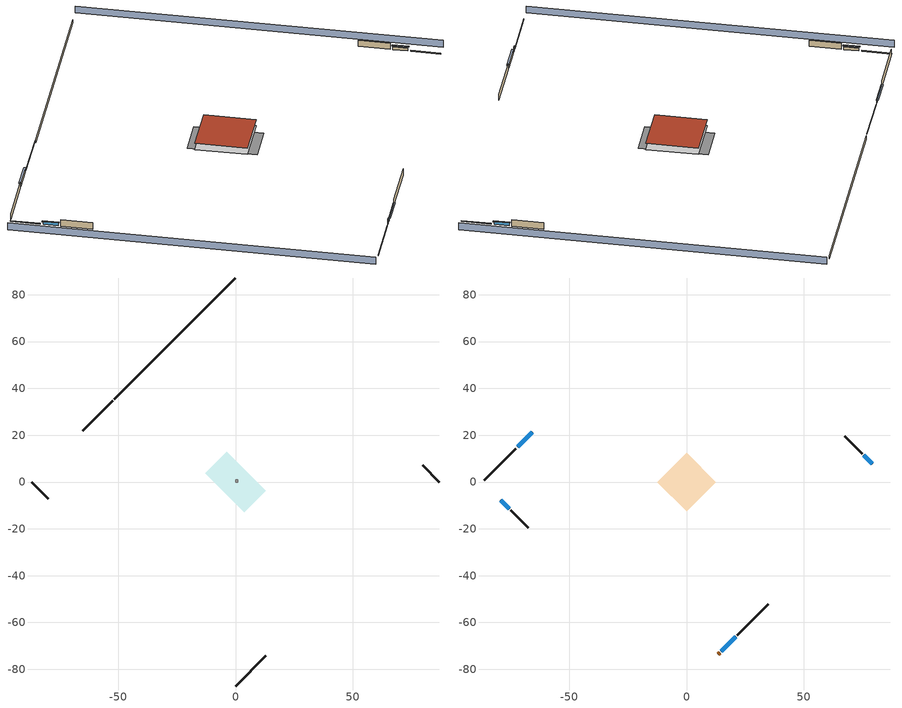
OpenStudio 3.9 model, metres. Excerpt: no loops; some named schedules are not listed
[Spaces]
crawlspace - unvented 1
 floor foundation (Slab1 construction): -12.94,3.69 -3.69,12.94 12.94,-3.69 3.69,-12.94 z-0.91
 wall outside (RimJoist1 construction): -52.4,34.74 -65.23,21.92 z0.3:0.61
 wall outside (RimJoist2 construction): 87.15,0 80.01,7.13 z0.3:0.61
 wall outside (RimJoist3 construction): 0,-87.15 12.82,-74.32 z0.3:0.61
 wall outside (RimJoist4 construction): -87.15,0 -80.01,-7.13 z0.3:0.61
 wall foundation (FoundationWall1 construction): 0,87.15 -51.75,35.4 z-0.91:0.3
central ac and furnace airloop ret air space
 floor adiabatic (AdiabaticConst): 0,0 0,1 1,1 1,0 z0
 wall adiabatic (AdiabaticConst): 0,1 0,0 1,0 1,1 0,1 z0:1
 ceiling adiabatic (AdiabaticConst): 1,0 1,1 0,1 0,0 z1
conditioned space 1
 floor to crawlspace - unvented 1 (Floor1 construction): -12.4,0 0,12.4 12.4,0 0,-12.4 z0.3
 wall outside (Wall1 construction): -72.85,14.3 -86.49,0.66 z0.3:2.74
 wall outside (Wall2 construction): 75.1,12.05 67.52,19.63 z0.3:2.74
 wall outside (Wall3 construction): 21.75,-65.4 34.85,-52.3 z0.3:2.74
 wall outside (Wall4 construction): -75.1,-12.05 -67.52,-19.63 z0.3:2.74
 wall outside (AdiabaticWallConstruction): -65.89,21.26 -72.19,14.95 / 14.78,-72.36 21.09,-66.06 z0.3:1.46; 79.36,7.79 75.76,11.39 / -79.36,-7.79 -75.76,-11.39 z0.3:1.43
 wall outside (AdiabaticWallConstruction 1): 13.48,-73.67 14.13,-73.02 z0.3:2.34
 window (WindowConstruction): -65.89,21.26 -72.19,14.95 z0.3:1.46
 window (WindowConstruction 1): 79.36,7.79 75.76,11.39 z0.3:1.43
 window (WindowConstruction 2): 14.78,-72.36 21.09,-66.06 z0.3:1.46
 window (WindowConstruction 3): -79.36,-7.79 -75.76,-11.39 z0.3:1.43
 door (Door): 13.48,-73.67 14.13,-73.02 z0.3:2.34
 roof outside (Roof1 construction): 0,12.4 -12.4,0 0,-12.4 12.4,0 z2.74
shading: -90.38,-3.23 -3.23,-90.38 / 90.38,3.23 3.23,90.38 z0:2.74; -72.41,14.74 -65.67,21.48 -66.1,21.91 -72.84,15.17 z1.77; 75.54,11.61 79.57,7.58 80,8.01 75.97,12.04 z1.74; 21.31,-65.84 14.57,-72.58 15,-73.01 21.74,-66.27 z1.77; -75.54,-11.61 -79.57,-7.58 -80,-8.01 -75.97,-12.04 z1.74
[Site]
Portland Intl Arpt_OR: Latitude {deg}=45.59; Longitude {deg}=-122.6; Time Zone {hr}=-8; Elevation {m}=33; Terrain=Suburbs; Keep Site Location Information=Yes
[Site:GroundTemperature:Shallow]
10.2558, 8.96328, 8.85977, 9.47314, 11.9355, 14.3863, 16.5111, 17.8571, 17.9714, 16.8767, 14.8061, 12.4304
[Site:WaterMainsTemperature]
Calculation Method=Schedule; Temperature Schedule=mains temperature schedule
[Building]
Building 1
[Material] Roughness=Rough
Name | Thickness {m} | Conductivity {W/m-K} | Density {kg/m3} | Specific Heat {J/kg-K} | Thermal Absorptance | Solar Absorptance | Visible Absorptance
asphalt or fiberglass shingles | 0.00635 | 0.162714 | 1121.4 | 1465.45 | 0.9 | 0.85 | 0.85
roof rigid ins | 0.103632 | 0.029427 | 32.04 | 1214.23 | 0.9 | 0.7 | 0.7
osb sheathing 0.75 in. | 0.01905 | 0.115458 | 512.64 | 1214.23 | 0.9 | 0.7 | 0.7
roof stud and cavity | 0.2032 | 0.161866 | 78.34581 | 1123.46 | 0.9 | 0.7 | 0.7
gypsum board | 0.0127 | 0.160291 | 801 | 837.4 | 0.9 | 0.6 | 0.6
wood siding | 0.0254 | 0.102417 | 544.68 | 1172.36 | 0.9 | 0.85 | 0.85
osb sheathing 0.5 in. | 0.0127 | 0.115458 | 512.64 | 1214.23 | 0.9 | 0.7 | 0.7
wall stud and cavity | 0.1397 | 0.0951301 | 139.0536 | 1170.24 | 0.9 | 0.7 | 0.7
rim joist stud and cavity | 0.0508 | 0.178688 | 50.32683 | 1063.81 | 0.9 | 0.6 | 0.6
floor stud and cavity | 0.1397 | 0.923637 | 92.3553 | 1139.71 | 0.9 | 0.7 | 0.7
floor covering | 0.0127 | 0.0433444 | 54.468 | 1339.84 | 0.9 | 0.6 | 0.6
concrete 8.0 in. | 0.2032 | 1.803125 | 2242.8 | 837.4 | 0.9 | 0.7 | 0.7
soil 0.5 in. | 0.0127 | 2.9427 | 1842.3 | 418.7 | 0.9 | 0.7 | 0.7
wood siding 1; wood siding 2 | 0.0254 | 0.102417 | 544.68 | 1172.36
wall rigid ins | 0.512978 | 0.029427 | 32.04 | 1214.23 | 0.9 | 0.7 | 0.7
wall stud and cavity 1 | 0.0889 | 0.380278 | 52.3479 | 1209.89 | 0.9 | 0.7 | 0.7
door material | 0.04445 | 0.0612267 | 512.64 | 1214.23 | 0.9 | 0.7 | 0.7
wall stud and cavity 2 | 0.0889 | 0.391764 | 83.0341 | 1211.67 | 0.9 | 0.7 | 0.7
furniture material conditioned space 1 | 0.1524 | 0.115458 | 640.8 | 1214.23 | 0.9 | 0.6 | 0.6
[Construction]
Roof1 construction: asphalt or fiberglass shingles, roof rigid ins, osb sheathing 0.75 in., roof stud and cavity, gypsum board
Wall1 construction; Wall2 construction; Wall3 construction; Wall4 construction: wood siding, osb sheathing 0.5 in., wall stud and cavity, gypsum board
RimJoist1 construction; RimJoist2 construction; RimJoist3 construction; RimJoist4 construction: wood siding, rim joist stud and cavity
Floor1 construction: floor stud and cavity, osb sheathing 0.75 in., floor covering
FoundationWall1 construction: concrete 8.0 in.
Slab1 construction: soil 0.5 in.
WindowConstruction; WindowConstruction 1; WindowConstruction 2; WindowConstruction 3: WindowMaterial
AdiabaticWallConstruction: wood siding 1, wall rigid ins, wall stud and cavity 1, gypsum board
Door: door material
AdiabaticWallConstruction 1: wood siding 2, wall rigid ins, wall stud and cavity 1, gypsum board
PartitionWallConstruction: gypsum board, wall stud and cavity 2, gypsum board
furniture construction conditioned space 1: furniture material conditioned space 1
AdiabaticConst: Adiabatic
[WindowMaterial:SimpleGlazingSystem]
WindowMaterial: U-Factor {W/m2-K}=4.31528; Solar Heat Gain Coefficient=0.67
[Material:NoMass]
Adiabatic: Roughness=Rough; Thermal Resistance {m2-K/W}=176.1
[ThermalZone] Multiplier=1; Use Ideal Air Loads=No
Name | Volume {m3} | Thermostat
conditioned space | 749.83 | conditioned space temperature setpoint
crawlspace - unvented | 374.915
central ac and furnace airloop ret air zone | 1
[Sizing:Zone] Zone Cooling Design Supply Air Temperature Input Method=SupplyAirTemperature; Zone Cooling Design Supply Air Temperature {C}=14; Zone Cooling Design Supply Air Temperature Difference {deltaC}=11.11; Zone Heating Design Supply Air Temperature Input Method=SupplyAirTemperature; Zone Heating Design Supply Air Temperature {C}=40; Zone Heating Design Supply Air Temperature Difference {deltaC}=11.11; Zone Cooling Design Supply Air Humidity Ratio {kg-H2O/kg-air}=0.0085; Zone Heating Design Supply Air Humidity Ratio {kg-H2O/kg-air}=0.008; Cooling Design Air Flow Method=DesignDay; Heating Design Air Flow Method=DesignDay; Account for Dedicated Outdoor Air System=No; Dedicated Outdoor Air System Control Strategy=NeutralSupplyAir; Dedicated Outdoor Air Low Setpoint Temperature for Design {C}=autosize; Dedicated Outdoor Air High Setpoint Temperature for Design {C}=autosize; Zone Load Sizing Method=Sensible Load Only No Latent Load; Zone Latent Cooling Design Supply Air Humidity Ratio Input Method=HumidityRatioDifference; Zone Cooling Design Supply Air Humidity Ratio Difference {kgWater/kgDryAir}=0.005; Zone Latent Heating Design Supply Air Humidity Ratio Input Method=HumidityRatioDifference; Zone Humidification Design Supply Air Humidity Ratio Difference {kgWater/kgDryAir}=0.005; Sizing Option=Coincident
crawlspace - unvented; central ac and furnace airloop ret air zone
[Space]
Name | Thermal Zone | Volume {m3}
conditioned space 1 | conditioned space | 749.83
crawlspace - unvented 1 | crawlspace - unvented | 374.915
central ac and furnace airloop ret air space | central ac and furnace airloop ret air zone
[ThermostatSetpoint:DualSetpoint]
conditioned space temperature setpoint: Heating Setpoint Temperature Schedule=heating setpoint; Cooling Setpoint Temperature Schedule=cooling setpoint; Temperature Difference Between Cutout And Setpoint {deltaC}=0
[Foundation:Kiva]
Foundation Kiva 1: Initial Indoor Air Temperature {C}=8.46751; Wall Height Above Grade {m}=0.3048; Wall Depth Below Slab {m}=0.2032
[Foundation:Kiva:Settings]
Soil Conductivity {W/m-K}=2.9427; Soil Density {kg/m3}=1842.3; Soil Specific Heat {J/kg-K}=418.7; Ground Solar Absorptivity=0.9; Ground Thermal Absorptivity=0.9; Ground Surface Roughness {m}=0.03; Far-Field Width {m}=40; Deep-Ground Boundary Condition=ZeroFlux; Deep-Ground Depth {m}=40; Minimum Cell Dimension {m}=0.2; Maximum Cell Growth Coefficient=3; Simulation Timestep=Timestep
[SurfaceProperty:ExposedFoundationPerimeter]
Slab1: Exposed Perimeter Calculation Method=TotalExposedPerimeter; Total Exposed Perimeter {m}=73.18248
[SurfaceProperty:IncidentSolarMultiplier] Incident Solar Multiplier=1; Incident Solar Multiplier Schedule=trans schedule winter=0.85 summer=0.7
Window1; Window2; Window3; Window4
[InternalMass:Definition] Design Level Calculation Method=SurfaceArea
Name | Construction | Surface Area {m2}
partition wall mass | PartitionWallConstruction | 307.509
furniture mass conditioned space 1 | furniture construction conditioned space 1 | 123.004
[InternalMass] Space or SpaceType=conditioned space 1; Multiplier=1
Name | Internal Mass Definition
partition wall mass | partition wall mass
furniture mass conditioned space 1 | furniture mass conditioned space 1
[Fan:SystemModel]
central ac and furnace supply fan: Availability Schedule=Always On Discrete; Design Maximum Air Flow Rate {m3/s}=0.737182; Speed Control Method=Discrete; Electric Power Minimum Flow Rate Fraction=0.2; Design Pressure Rise {Pa}=500; Motor Efficiency=1; Motor In Air Stream Fraction=1; Design Electric Power Consumption {W}=autosize; Design Power Sizing Method=PowerPerFlow; Electric Power Per Unit Flow Rate {W/(m3/s)}=1059.44; Electric Power Per Unit Flow Rate Per Unit Pressure {W-s/m3-Pa}=1.66667; Fan Total Efficiency=0.7; Motor Loss Radiative Fraction=0; Speed Flow Fraction 1=0.89373; Speed Electric Power Fraction 1=0.71386; Speed Flow Fraction 2=1; Speed Electric Power Fraction 2=1
[EnergyManagementSystem:Sensor]
Name | Output Variable or Output Meter Index Key | Output Variable or Output Meter
central_ac_and_furnace_supply_fan_s; central_ac_and_furnace_supply_fan_s_1 | central ac and furnace supply fan | Fan Electricity Energy
water_heater_T_set | water heater setpoint | Schedule Value
out_pb_s |  | Site Outdoor Air Barometric Pressure
out_wt_s |  | Site Outdoor Air Humidity Ratio
site_vw_s |  | Site Wind Speed
cool_season | cooling season schedule | Schedule Value
central_ac_and_furnace_airloop_Fan_RTF_s | central ac and furnace supply fan | Fan Runtime Fraction Speed 1
central_ac_and_furnace_airloop_Fan_RTF_s_1 | central ac and furnace supply fan | Fan Runtime Fraction Speed 2
central_ac_and_furnace_airloop_AH_MFR_s | Node 5 | System Node Mass Flow Rate
central_ac_and_furnace_airloop_AH_VFR_s | Node 5 | System Node Current Density Volume Flow Rate
central_ac_and_furnace_airloop_AH_Tout_s | Node 5 | System Node Temperature
central_ac_and_furnace_airloop_AH_Wout_s | Node 5 | System Node Humidity Ratio
central_ac_and_furnace_airloop_RA_T_s | Node 8 | System Node Temperature
central_ac_and_furnace_airloop_Ra_W_s | Node 8 | System Node Humidity Ratio
central_ac_and_furnace_airloop_0_DZ_T_s | crawlspace - unvented | Zone Air Temperature
central_ac_and_furnace_airloop_0_DZ_W_s | crawlspace - unvented | Zone Mean Air Humidity Ratio
natural_vent_s | natural vent schedule | Schedule Value
htg_sp_s | heating setpoint | Schedule Value
clg_sp_s | cooling setpoint | Schedule Value
mech_vent_range_fan_0_sch_s | mech vent range fan 0 schedule | Schedule Value
mech_vent_bath_fan_0_sch_s | mech vent bath fan 0 schedule | Schedule Value
clothes_dryer_exhaust_0_sch_s | clothes_dryer | Schedule Value
htg_load_cond |  | Heating:EnergyTransfer:Zone:CONDITIONED SPACE
clg_load_cond |  | Cooling:EnergyTransfer:Zone:CONDITIONED SPACE
htg_load_duct |  | Heating:EnergyTransfer:Zone:CENTRAL AC AND FURNACE AIRLOOP RET AIR ZONE
clg_load_duct |  | Cooling:EnergyTransfer:Zone:CENTRAL AC AND FURNACE AIRLOOP RET AIR ZONE
s_conv | Floor1 | Surface Inside Face Convection Heat Gain Energy
s_ig | Floor1 | Surface Inside Face Internal Gains Radiation Heat Gain Energy
s_sol | Floor1 | Surface Inside Face Solar Radiation Heat Gain Energy
s_lgt | Floor1 | Surface Inside Face Lights Radiation Heat Gain Energy
s_surf | Floor1 | Surface Inside Face Net Surface Thermal Radiation Heat Gain Energy
s_conv_1 | Roof1 | Surface Inside Face Convection Heat Gain Energy
s_ig_1 | Roof1 | Surface Inside Face Internal Gains Radiation Heat Gain Energy
s_sol_1 | Roof1 | Surface Inside Face Solar Radiation Heat Gain Energy
s_lgt_1 | Roof1 | Surface Inside Face Lights Radiation Heat Gain Energy
s_surf_1 | Roof1 | Surface Inside Face Net Surface Thermal Radiation Heat Gain Energy
ss_sol | Door1 | Surface Inside Face Solar Radiation Heat Gain Energy
ss_lgt | Door1 | Surface Inside Face Lights Radiation Heat Gain Energy
ss_conv | Door1 | Surface Inside Face Convection Heat Gain Energy
ss_ig | Door1 | Surface Inside Face Internal Gains Radiation Heat Gain Energy
ss_surf | Door1 | Surface Inside Face Net Surface Thermal Radiation Heat Gain Energy
ss_conv_1 | Window1 | Surface Inside Face Convection Heat Gain Energy
ss_ig_1 | Window1 | Surface Inside Face Internal Gains Radiation Heat Gain Energy
ss_surf_1 | Window1 | Surface Inside Face Net Surface Thermal Radiation Heat Gain Energy
ss_trans_in | Window1 | Surface Window Transmitted Solar Radiation Rate
ss_back_out | Window1 | Surface Window Shortwave from Zone Back Out Window Heat Transfer Rate
ss_trans_out | Window1 | Surface Inside Face Initial Transmitted Diffuse Transmitted Out Window Solar Radiation Rate
ss_conv_2 | Window2 | Surface Inside Face Convection Heat Gain Energy
ss_ig_2 | Window2 | Surface Inside Face Internal Gains Radiation Heat Gain Energy
ss_surf_2 | Window2 | Surface Inside Face Net Surface Thermal Radiation Heat Gain Energy
ss_trans_in_1 | Window2 | Surface Window Transmitted Solar Radiation Rate
ss_back_out_1 | Window2 | Surface Window Shortwave from Zone Back Out Window Heat Transfer Rate
ss_trans_out_1 | Window2 | Surface Inside Face Initial Transmitted Diffuse Transmitted Out Window Solar Radiation Rate
ss_conv_3 | Window3 | Surface Inside Face Convection Heat Gain Energy
ss_ig_3 | Window3 | Surface Inside Face Internal Gains Radiation Heat Gain Energy
ss_surf_3 | Window3 | Surface Inside Face Net Surface Thermal Radiation Heat Gain Energy
ss_trans_in_2 | Window3 | Surface Window Transmitted Solar Radiation Rate
ss_back_out_2 | Window3 | Surface Window Shortwave from Zone Back Out Window Heat Transfer Rate
ss_trans_out_2 | Window3 | Surface Inside Face Initial Transmitted Diffuse Transmitted Out Window Solar Radiation Rate
ss_conv_4 | Window4 | Surface Inside Face Convection Heat Gain Energy
ss_ig_4 | Window4 | Surface Inside Face Internal Gains Radiation Heat Gain Energy
ss_surf_4 | Window4 | Surface Inside Face Net Surface Thermal Radiation Heat Gain Energy
ss_trans_in_3 | Window4 | Surface Window Transmitted Solar Radiation Rate
ss_back_out_3 | Window4 | Surface Window Shortwave from Zone Back Out Window Heat Transfer Rate
ss_trans_out_3 | Window4 | Surface Inside Face Initial Transmitted Diffuse Transmitted Out Window Solar Radiation Rate
s_conv_2 | Wall1 | Surface Inside Face Convection Heat Gain Energy
s_ig_2 | Wall1 | Surface Inside Face Internal Gains Radiation Heat Gain Energy
s_sol_2 | Wall1 | Surface Inside Face Solar Radiation Heat Gain Energy
s_lgt_2 | Wall1 | Surface Inside Face Lights Radiation Heat Gain Energy
s_surf_2 | Wall1 | Surface Inside Face Net Surface Thermal Radiation Heat Gain Energy
s_conv_3 | Wall2 | Surface Inside Face Convection Heat Gain Energy
s_ig_3 | Wall2 | Surface Inside Face Internal Gains Radiation Heat Gain Energy
s_sol_3 | Wall2 | Surface Inside Face Solar Radiation Heat Gain Energy
s_lgt_3 | Wall2 | Surface Inside Face Lights Radiation Heat Gain Energy
s_surf_3 | Wall2 | Surface Inside Face Net Surface Thermal Radiation Heat Gain Energy
s_conv_4 | Wall3 | Surface Inside Face Convection Heat Gain Energy
s_ig_4 | Wall3 | Surface Inside Face Internal Gains Radiation Heat Gain Energy
s_sol_4 | Wall3 | Surface Inside Face Solar Radiation Heat Gain Energy
s_lgt_4 | Wall3 | Surface Inside Face Lights Radiation Heat Gain Energy
s_surf_4 | Wall3 | Surface Inside Face Net Surface Thermal Radiation Heat Gain Energy
s_conv_5 | Wall4 | Surface Inside Face Convection Heat Gain Energy
s_ig_5 | Wall4 | Surface Inside Face Internal Gains Radiation Heat Gain Energy
s_sol_5 | Wall4 | Surface Inside Face Solar Radiation Heat Gain Energy
s_lgt_5 | Wall4 | Surface Inside Face Lights Radiation Heat Gain Energy
s_surf_5 | Wall4 | Surface Inside Face Net Surface Thermal Radiation Heat Gain Energy
im_conv | furniture mass conditioned space 1 | Surface Inside Face Convection Heat Gain Energy
im_ig | furniture mass conditioned space 1 | Surface Inside Face Internal Gains Radiation Heat Gain Energy
im_sol | furniture mass conditioned space 1 | Surface Inside Face Solar Radiation Heat Gain Energy
im_lgt | furniture mass conditioned space 1 | Surface Inside Face Lights Radiation Heat Gain Energy
im_surf | furniture mass conditioned space 1 | Surface Inside Face Net Surface Thermal Radiation Heat Gain Energy
im_conv_1 | partition wall mass | Surface Inside Face Convection Heat Gain Energy
im_ig_1 | partition wall mass | Surface Inside Face Internal Gains Radiation Heat Gain Energy
im_sol_1 | partition wall mass | Surface Inside Face Solar Radiation Heat Gain Energy
im_lgt_1 | partition wall mass | Surface Inside Face Lights Radiation Heat Gain Energy
im_surf_1 | partition wall mass | Surface Inside Face Net Surface Thermal Radiation Heat Gain Energy
airflow_gain | infil flow | Infiltration Sensible Heat Gain Energy
airflow_loss | infil flow | Infiltration Sensible Heat Loss Energy
airflow_gain_1 | natural vent flow | Infiltration Sensible Heat Gain Energy
airflow_loss_1 | natural vent flow | Infiltration Sensible Heat Loss Energy
airflow_gain_2 | whole house fan flow | Infiltration Sensible Heat Gain Energy
airflow_loss_2 | whole house fan flow | Infiltration Sensible Heat Loss Energy
[ElectricEquipment:Definition] Design Level Calculation Method=EquipmentLevel
Name | Design Level {W} | Fraction Latent | Fraction Radiant | Fraction Lost
ceiling fan | 17.8834 | 0 | 0.558 | 0
clothes washer | 220.75 | 0.03 | 0.162 | 0.7
clothes dryer | 315.477 | 0.015 | 0.081 | 0.85
dishwasher | 477.811 | 0.3 | 0.18 | 0.4
fridge | 43.7215 | 0 | 0.6 | 0
fridge 2 | 90.9498 | 0 | 0.6 | 0
cooking range | 66.7133 | 0.16 | 0.384 | 0.2
misc tv | 575.102 | 0 | 0.6 | 0
misc plug loads | 498.885 | 0.021 | 0.558 | 0.049
misc well pump | 135.211 | 0 | 0 | 1
misc permanent spa heater | 555.714 | 0 | 0 | 1
misc permanent spa pump | 581.14 | 0 | 0 | 1
whole house fan; mech vent house fan | 0 | 0 | 0 | 1
mech vent house fan cfis | 0 | 0 | 0 | 0
mech vent range fan 0 | 30 | 0 | 0 | 1
mech vent bath fan 0 | 45 | 0 | 0 | 1
[ElectricEquipment] Space or SpaceType=conditioned space 1
Name | Electric Equipment Definition | Schedule
ceiling fan | ceiling fan | ceiling_fan
clothes washer | clothes washer | clothes_washer
clothes dryer | clothes dryer | clothes_dryer
dishwasher | dishwasher | dishwasher
fridge | fridge | fridge schedule
fridge 1 | fridge 2 | fridge schedule 1
cooking range | cooking range | cooking_range
misc tv | misc tv | plug_loads_tv
misc plug loads | misc plug loads | plug_loads_other
misc well pump | misc well pump | misc well pump schedule
misc permanent spa heater | misc permanent spa heater | misc permanent spa heater schedule
misc permanent spa pump | misc permanent spa pump | misc permanent spa pump schedule
whole house fan | whole house fan | Always On Discrete
mech vent house fan | mech vent house fan | mech vent house fan schedule
mech vent house fan cfis | mech vent house fan cfis | mech vent house fan cfis schedule
mech vent range fan 0 | mech vent range fan 0 | mech vent range fan 0 schedule
mech vent bath fan 0 | mech vent bath fan 0 | mech vent bath fan 0 schedule
[OtherEquipment:Definition] Design Level Calculation Method=EquipmentLevel
Name | Design Level {W} | Fraction Latent | Fraction Radiant | Fraction Lost
water heater sens; central ac and furnace airloop_0 SupSensLkToCond; central ac and furnace airloop_0 SupCondToLv; central ac and furnace airloop_0 RetCondToRP; central ac and furnace airloop_0 RetSensLkToRP; central ac and furnace airloop_0 SupCondToDZ; central ac and furnace airloop_0 RetCondToDZ; central ac and furnace airloop_0 SupSensLkToDZ; mech vent house fan sensible load | 0 | 0 | 0 | 0
water heater lat; central ac and furnace airloop_0 SupLatLkToCond; central ac and furnace airloop_0 RetLatLkToRP; central ac and furnace airloop_0 SupLatLkToDZ; mech vent house fan latent load | 0 | 1 | 0 | 0
water heater energy adjustment1 | 0.01 | 0 | 0 | 1
clothes dryer 2 | 4191.16 | 0.015 | 0.081 | 0.85
cooking range 2 | 1955.17 | 0.16 | 0.384 | 0.2
misc fireplace | 603.683 | 0.1 | 0.3 | 0.4
general water use sensible | -79.8895 | 0 | 0.6 | 0
general water use latent | 81.0615 | 1 | 0 | 0
[OtherEquipment]
Name | Other Equipment Definition | Space or SpaceType | Schedule | Fuel Type
water heater sens | water heater sens | conditioned space 1 | Always On Discrete
water heater lat | water heater lat | conditioned space 1 | Always On Discrete
water heater energy adjustment1 | water heater energy adjustment1 | conditioned space 1 | Always On Discrete | Electricity
clothes dryer 1 | clothes dryer 2 | conditioned space 1 | clothes_dryer | NaturalGas
cooking range 1 | cooking range 2 | conditioned space 1 | cooking_range | NaturalGas
misc fireplace | misc fireplace | conditioned space 1 | misc fireplace schedule | NaturalGas
general water use sensible | general water use sensible | conditioned space 1 | general water use schedule
general water use latent | general water use latent | conditioned space 1 | general water use schedule
central ac and furnace airloop_0 SupSensLkToCond | central ac and furnace airloop_0 SupSensLkToCond | conditioned space 1 | Always On Discrete
central ac and furnace airloop_0 SupLatLkToCond | central ac and furnace airloop_0 SupLatLkToCond | conditioned space 1 | Always On Discrete
central ac and furnace airloop_0 SupCondToLv | central ac and furnace airloop_0 SupCondToLv | conditioned space 1 | Always On Discrete
central ac and furnace airloop_0 RetCondToRP | central ac and furnace airloop_0 RetCondToRP | central ac and furnace airloop ret air space | Always On Discrete
central ac and furnace airloop_0 RetSensLkToRP | central ac and furnace airloop_0 RetSensLkToRP | central ac and furnace airloop ret air space | Always On Discrete
central ac and furnace airloop_0 RetLatLkToRP | central ac and furnace airloop_0 RetLatLkToRP | central ac and furnace airloop ret air space | Always On Discrete
central ac and furnace airloop_0 SupCondToDZ | central ac and furnace airloop_0 SupCondToDZ | crawlspace - unvented 1 | Always On Discrete
central ac and furnace airloop_0 RetCondToDZ | central ac and furnace airloop_0 RetCondToDZ | crawlspace - unvented 1 | Always On Discrete
central ac and furnace airloop_0 SupSensLkToDZ | central ac and furnace airloop_0 SupSensLkToDZ | crawlspace - unvented 1 | Always On Discrete
central ac and furnace airloop_0 SupLatLkToDZ | central ac and furnace airloop_0 SupLatLkToDZ | crawlspace - unvented 1 | Always On Discrete
mech vent house fan sensible load | mech vent house fan sensible load | conditioned space 1 | Always On Discrete
mech vent house fan latent load | mech vent house fan latent load | conditioned space 1 | Always On Discrete
[WaterUse:Equipment:Definition]
Name | Peak Flow Rate {m3/s}
clothes washer | 1.0179e-05
dishwasher | 5.21234e-06
[Lights:Definition]
interior lighting: Design Level Calculation Method=LightingLevel; Lighting Level {W}=410.892; Fraction Radiant=0.6; Fraction Visible=0.2; Return Air Fraction=0
[Lights]
interior lighting: Lights Definition=interior lighting; Space or SpaceType=conditioned space 1; Schedule=lighting_interior; Fraction Replaceable=1
[Exterior:Lights:Definition]
exterior lighting: Design Level {W}=10.1836
[Exterior:Lights]
exterior lighting: Exterior Lights Definition=exterior lighting; Schedule=exterior lighting schedule
[People:Definition]
occupants: Number of People Calculation Method=People; Number of People {people}=4; Fraction Radiant=0.314171; Sensible Heat Fraction=0.56303; Carbon Dioxide Generation Rate {m3/s-W}=0; Enable ASHRAE 55 Comfort Warnings=No; Mean Radiant Temperature Calculation Type=EnclosureAveraged
[People]
occupants: People Definition=occupants; Space or SpaceType=conditioned space 1; Number of People Schedule=occupants; Activity Level Schedule=occupants activity schedule; Multiplier=1
[ZoneMixing] Schedule=Always On Continuous; Design Flow Rate Calculation Method=Flow/Zone; Design Flow Rate {m3/s}=0
Name | Zone or Space | Source Zone or Space
central ac and furnace airloop_0 ZoneMixDZToCond mix | conditioned space | crawlspace - unvented
central ac and furnace airloop_0 ZoneMixCondToDZ mix | crawlspace - unvented | conditioned space
[SpaceInfiltration:DesignFlowRate] Schedule=Always On Discrete
Name | Space or SpaceType | Design Flow Rate Calculation Method | Design Flow Rate {m3/s} | Air Changes per Hour {1/hr} | Constant Term Coefficient | Temperature Term Coefficient | Velocity Term Coefficient | Velocity Squared Term Coefficient
natural vent flow; whole house fan flow; infil flow | conditioned space 1 | Flow/Space | 0
infil crawlspace - unvented 1 | crawlspace - unvented 1 | AirChanges/Hour |  | 0.1 | 1 | 0 | 0 | 0
crawlspace_unvented 1 duct leakage imbalance infil flow | crawlspace - unvented 1 | Flow/Space | 0
